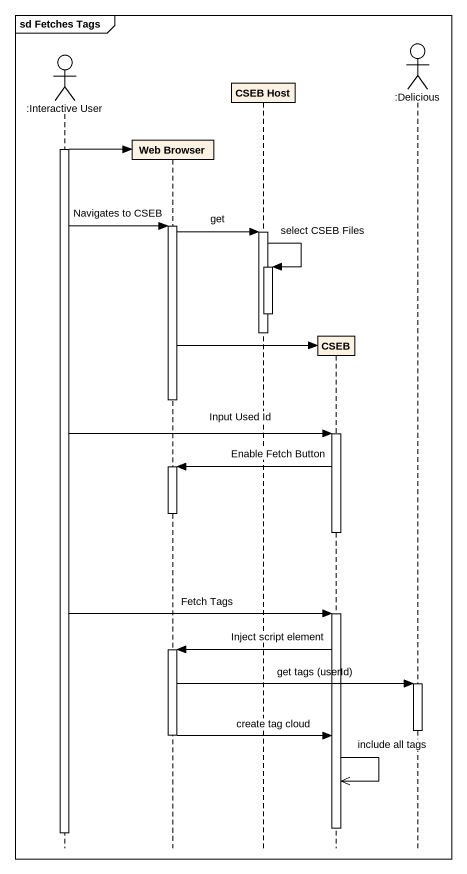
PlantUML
@startuml
mainframe sd Fetches Tags
hide footbox
actor ":Interactive User" as Interactive_User
participant "Web Browser" as Web_Browser
participant "CSEB Host" as CSEB_Host
participant CSEB
actor ":Delicious" as Delicious

activate Interactive_User
Interactive_User -> Web_Browser
Interactive_User -> Web_Browser : Navigates to CSEB
activate Web_Browser
Web_Browser -> CSEB_Host : get
activate CSEB_Host
CSEB_Host -> CSEB_Host : select CSEB Files
activate CSEB_Host
deactivate CSEB_Host
deactivate CSEB_Host
Web_Browser -> CSEB
deactivate Web_Browser
Interactive_User -> CSEB : Input Used Id
activate CSEB
CSEB -> Web_Browser : Enable Fetch Button
activate Web_Browser
deactivate Web_Browser
deactivate CSEB
Interactive_User -> CSEB : Fetch Tags
activate CSEB
CSEB -> Web_Browser : Inject script element
activate Web_Browser
Web_Browser -> Delicious : get tags (userId)
activate Delicious
deactivate Delicious
Web_Browser -> CSEB : create tag cloud
deactivate Web_Browser
CSEB ->> CSEB : include all tags
deactivate CSEB
deactivate Interactive_User
@enduml
